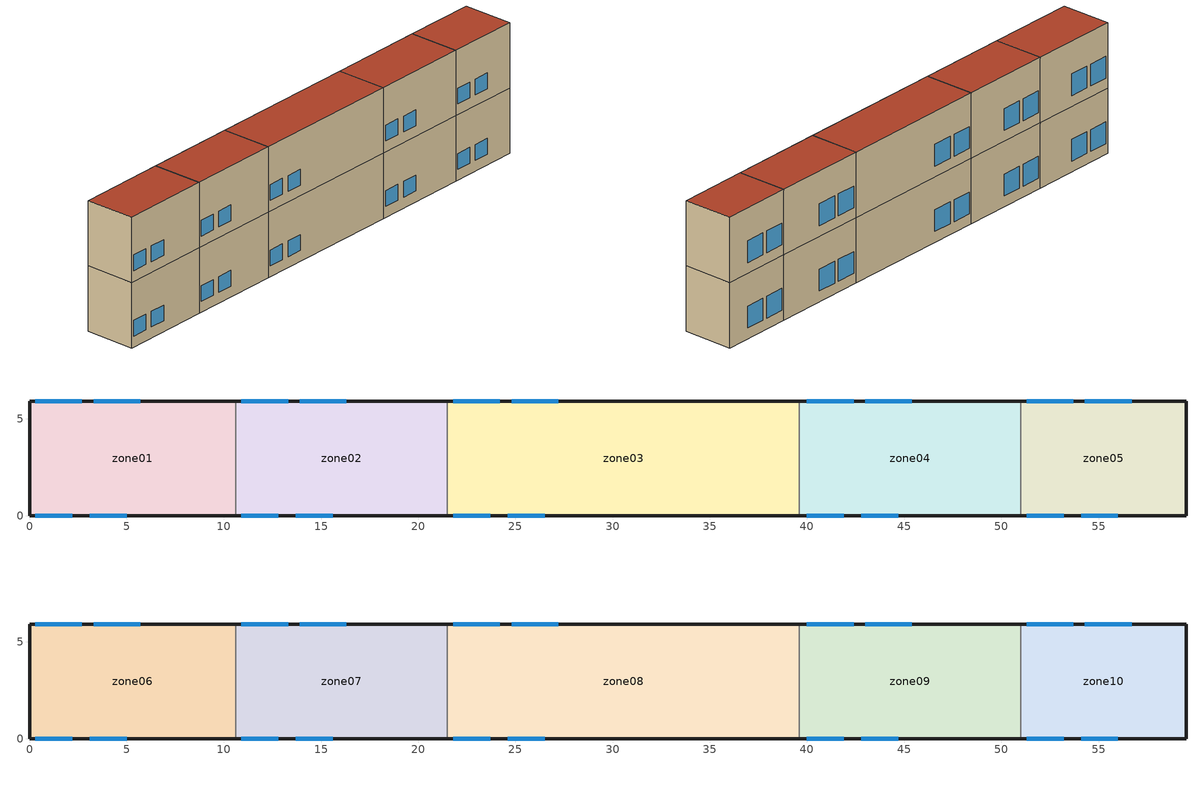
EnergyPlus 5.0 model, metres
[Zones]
zone01
 floor ground (GROUND_FLOOR): 0,0 0,5.9 10.6,5.9 10.6,0 z0
 wall outside (EXT_WALL): 10.6,5.9 0,5.9 0,0 10.6,0 z0:7.5
 wall to zone02 (ADJ_WALL): 10.6,0 10.6,5.9 z0:7.5
 window (EXT_WINDOW1): 0.3,0 2.2,0 / 3.1,0 5,0 z1.25:3.05; 2.7,5.9 0.3,5.9 / 5.7,5.9 3.3,5.9 z1.25:3.75
 ceiling to zone06 (ADJ_CEILING): 10.6,0 10.6,5.9 0,5.9 0,0 z7.5
zone02
 floor ground (GROUND_FLOOR): 10.6,0 10.6,5.9 21.5,5.9 21.5,0 z0
 wall outside (EXT_WALL): 21.5,5.9 10.6,5.9 / 10.6,0 21.5,0 z0:7.5
 wall to zone03 (ADJ_WALL): 21.5,0 21.5,5.9 z0:7.5
 wall to zone01 (ADJ_WALL): 10.6,5.9 10.6,0 z0:7.5
 window (EXT_WINDOW1): 10.9,0 12.8,0 / 13.7,0 15.6,0 z1.25:3.05; 13.3,5.9 10.9,5.9 / 16.3,5.9 13.9,5.9 z1.25:3.75
 ceiling to zone07 (ADJ_CEILING): 21.5,0 21.5,5.9 10.6,5.9 10.6,0 z7.5
zone03
 floor ground (GROUND_FLOOR): 21.5,0 21.5,5.9 39.6,5.9 39.6,0 z0
 wall outside (EXT_WALL): 39.6,5.9 21.5,5.9 / 21.5,0 39.6,0 z0:7.5
 wall to zone04 (ADJ_WALL): 39.6,0 39.6,5.9 z0:7.5
 wall to zone02 (ADJ_WALL): 21.5,5.9 21.5,0 z0:7.5
 window (EXT_WINDOW1): 21.8,0 23.7,0 / 24.6,0 26.5,0 z1.25:3.05; 24.2,5.9 21.8,5.9 / 27.2,5.9 24.8,5.9 z1.25:3.75
 ceiling to zone08 (ADJ_CEILING): 39.6,0 39.6,5.9 21.5,5.9 21.5,0 z7.5
zone04
 floor ground (GROUND_FLOOR): 39.6,0 39.6,5.9 51,5.9 51,0 z0
 wall outside (EXT_WALL): 51,5.9 39.6,5.9 / 39.6,0 51,0 z0:7.5
 wall to zone05 (ADJ_WALL): 51,0 51,5.9 z0:7.5
 wall to zone03 (ADJ_WALL): 39.6,5.9 39.6,0 z0:7.5
 window (EXT_WINDOW1): 40,0 41.9,0 / 42.8,0 44.7,0 z1.25:3.05; 42.4,5.9 40,5.9 / 45.4,5.9 43,5.9 z1.25:3.75
 ceiling to zone09 (ADJ_CEILING): 51,0 51,5.9 39.6,5.9 39.6,0 z7.5
zone05
 floor ground (GROUND_FLOOR): 51,0 51,5.9 59.5,5.9 59.5,0 z0
 wall outside (EXT_WALL): 51,0 59.5,0 59.5,5.9 51,5.9 z0:7.5
 wall to zone04 (ADJ_WALL): 51,5.9 51,0 z0:7.5
 window (EXT_WINDOW1): 51.3,0 53.2,0 / 54.1,0 56,0 z1.25:3.05; 53.7,5.9 51.3,5.9 / 56.7,5.9 54.3,5.9 z1.25:3.75
 ceiling to zone10 (ADJ_CEILING): 59.5,0 59.5,5.9 51,5.9 51,0 z7.5
zone06
 floor to zone01 (ADJ_CEILING): 0,0 0,5.9 10.6,5.9 10.6,0 z7.5
 wall outside (EXT_WALL): 10.6,5.9 0,5.9 0,0 10.6,0 z7.5:15
 wall to zone07 (ADJ_WALL): 10.6,0 10.6,5.9 z7.5:15
 window (EXT_WINDOW1): 0.3,0 2.2,0 / 3.1,0 5,0 z8.75:10.55; 2.7,5.9 0.3,5.9 / 5.7,5.9 3.3,5.9 z8.75:11.25
 roof outside (EXT_ROOF): 10.6,0 10.6,5.9 0,5.9 0,0 z15
zone07
 floor to zone02 (ADJ_CEILING): 10.6,0 10.6,5.9 21.5,5.9 21.5,0 z7.5
 wall outside (EXT_WALL): 21.5,5.9 10.6,5.9 / 10.6,0 21.5,0 z7.5:15
 wall to zone08 (ADJ_WALL): 21.5,0 21.5,5.9 z7.5:15
 wall to zone06 (ADJ_WALL): 10.6,5.9 10.6,0 z7.5:15
 window (EXT_WINDOW1): 10.9,0 12.8,0 / 13.7,0 15.6,0 z8.75:10.55; 13.3,5.9 10.9,5.9 / 16.3,5.9 13.9,5.9 z8.75:11.25
 roof outside (EXT_ROOF): 21.5,0 21.5,5.9 10.6,5.9 10.6,0 z15
zone08
 floor to zone03 (ADJ_CEILING): 21.5,0 21.5,5.9 39.6,5.9 39.6,0 z7.5
 wall outside (EXT_WALL): 39.6,5.9 21.5,5.9 / 21.5,0 39.6,0 z7.5:15
 wall to zone09 (ADJ_WALL): 39.6,0 39.6,5.9 z7.5:15
 wall to zone07 (ADJ_WALL): 21.5,5.9 21.5,0 z7.5:15
 window (EXT_WINDOW1): 21.8,0 23.7,0 / 24.6,0 26.5,0 z8.75:10.55; 24.2,5.9 21.8,5.9 / 27.2,5.9 24.8,5.9 z8.75:11.25
 roof outside (EXT_ROOF): 39.6,0 39.6,5.9 21.5,5.9 21.5,0 z15
zone09
 floor to zone04 (ADJ_CEILING): 39.6,0 39.6,5.9 51,5.9 51,0 z7.5
 wall outside (EXT_WALL): 51,5.9 39.6,5.9 / 39.6,0 51,0 z7.5:15
 wall to zone10 (ADJ_WALL): 51,0 51,5.9 z7.5:15
 wall to zone08 (ADJ_WALL): 39.6,5.9 39.6,0 z7.5:15
 window (EXT_WINDOW1): 40,0 41.9,0 / 42.8,0 44.7,0 z8.75:10.55; 42.4,5.9 40,5.9 / 45.4,5.9 43,5.9 z8.75:11.25
 roof outside (EXT_ROOF): 51,0 51,5.9 39.6,5.9 39.6,0 z15
zone10
 floor to zone05 (ADJ_CEILING): 51,0 51,5.9 59.5,5.9 59.5,0 z7.5
 wall outside (EXT_WALL): 51,0 59.5,0 59.5,5.9 51,5.9 z7.5:15
 wall to zone09 (ADJ_WALL): 51,5.9 51,0 z7.5:15
 window (EXT_WINDOW1): 51.3,0 53.2,0 / 54.1,0 56,0 z8.75:10.55; 53.7,5.9 51.3,5.9 / 56.7,5.9 54.3,5.9 z8.75:11.25
 roof outside (EXT_ROOF): 59.5,0 59.5,5.9 51,5.9 51,0 z15
[Building]
zone03: North Axis {deg}=0; Terrain=City; Loads Convergence Tolerance Value=0; Temperature Convergence Tolerance Value {deltaC}=0; Solar Distribution=FullInteriorAndExterior; Maximum Number of Warmup Days=0
[Site:Location]
not used: Latitude {deg}=0; Longitude {deg}=0; Time Zone {hr}=0; Elevation {m}=0
[Construction]
GROUND_FLOOR; EXT_WALL; EXT_ROOF; ADJ_WALL; ADJ_CEILING; EXT_WINDOW1: 
[WindowProperty:ShadingControl]
ESHADE=0; ISHADE=INPUT 1*MAX_ISHADE : SHADECNTRL=ISHADE_INTERNAL
[SurfaceProperty:OtherSideCoefficients]
BOUNDARY=IDENTICAL; BOUNDARY=INPUT 1*TBOUNDARY; BOUNDARY=INPUT 1*TBOUNDARY_2; BOUNDARY=INPUT 1*TBOUNDARY_3; BOUNDARY=INPUT 1*TGROUND; BOUNDARY=20; BOUNDARY=15
[Zone]
zone01; zone02; zone03; zone04; zone05; zone06; zone07; zone08; zone09; zone10: 0, 0, 0, 0, , 1
